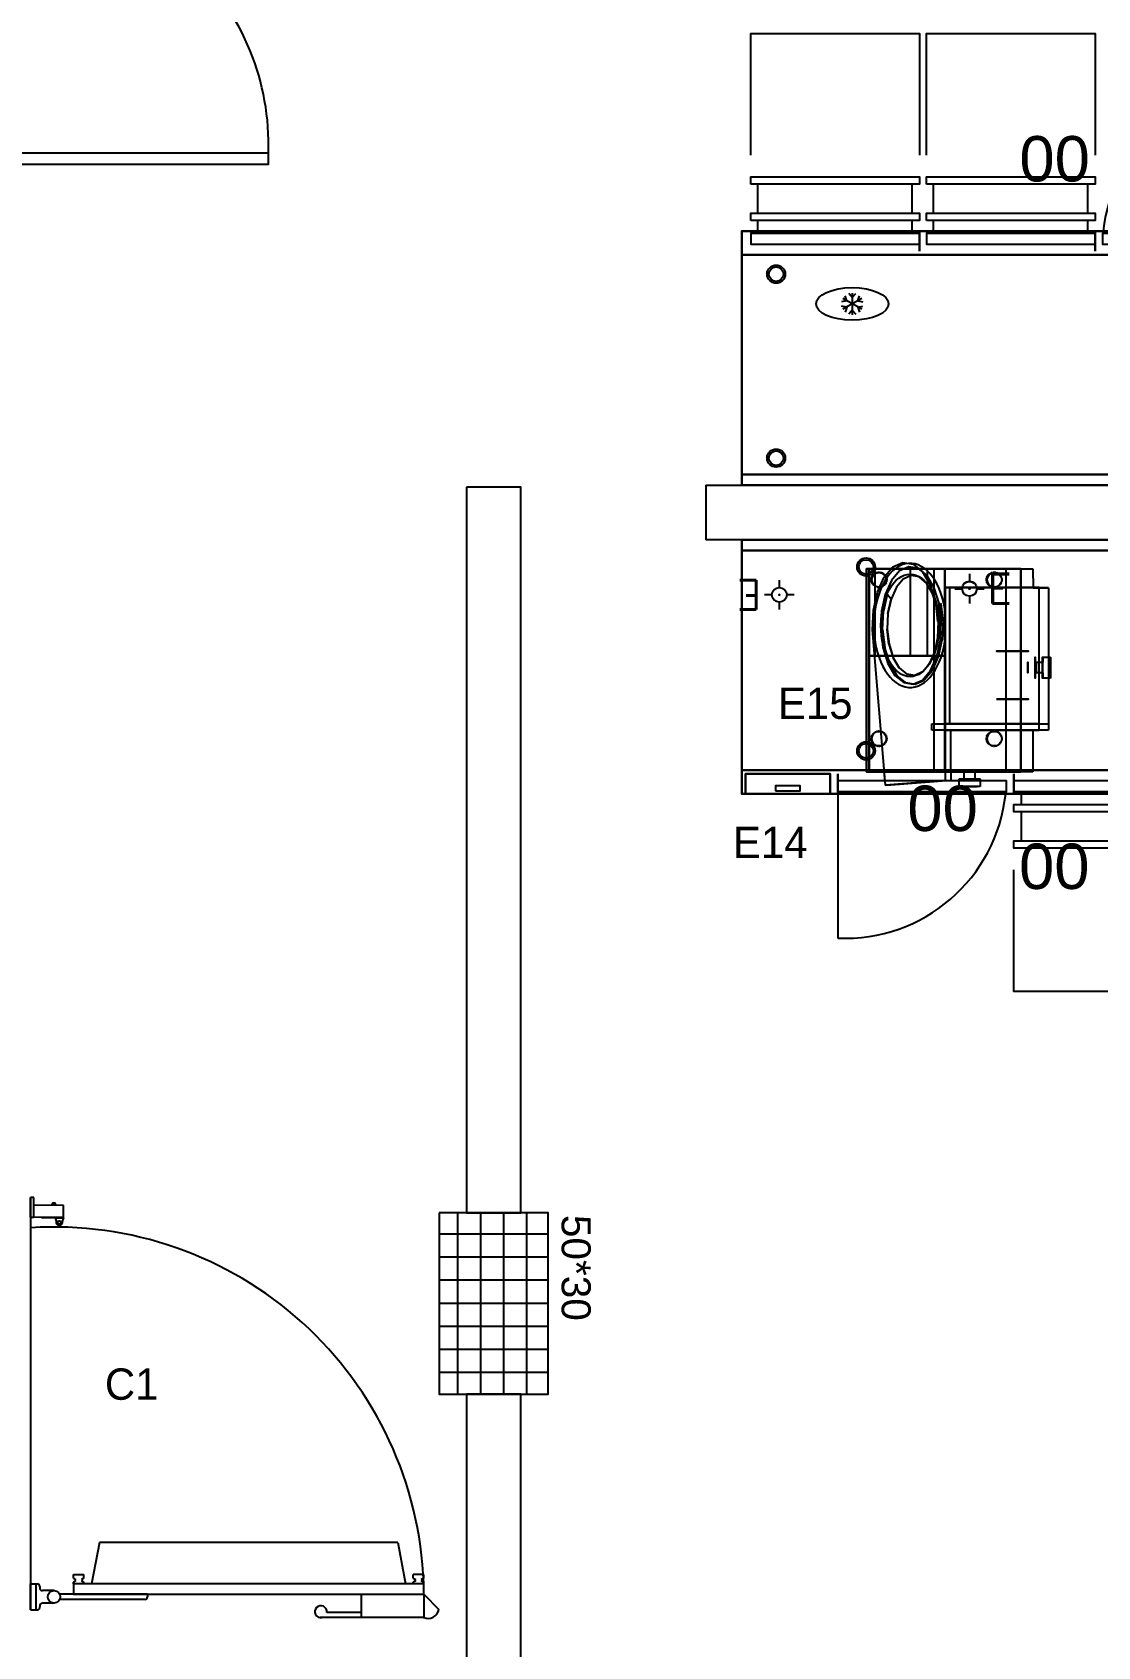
# Model space of a CAD drawing. Header units: millimetres. Extents: x 38967 to 51721, y 49836 to 53207.
# Drawn here: x 48387.8 to 48681.4, y 52012.6 to 52457.6 of the extents above; entities that cross this region are included whole.
import ezdxf
from ezdxf.enums import TextEntityAlignment as Align

# ---------------------------------------------------------------- set-up
doc = ezdxf.new("R2010")
doc.units = ezdxf.units.MM
doc.header["$LTSCALE"] = 5
doc.linetypes.add('NASCOSTA', pattern=[0.375, 0.25, -0.125])
for name, color, linetype in [('200-EquipBlack-3d', 250, 'Continuous'), ('200-EquipBorder-2d', 9, 'Continuous'), ('200-EquipDoors-2d', 252, 'Continuous'), ('200-EquipID-2d', 7, 'Continuous'), ('200-EquipInternal-2d', 252, 'Continuous'), ('200-EquipRemBorder-3d', 7, 'Continuous'), ('200-EquipSteel-3d', 9, 'Continuous'), ('250-ele-2d', 20, 'Continuous'), ('HG-001 Duvar', 6, 'Continuous'), ('HG-003 Kapı', 3, 'Continuous'), ('HG-034 Soğuk Oda', 1, 'Continuous'), ('Yer Izgarası', 40, 'Continuous')]:
    doc.layers.add(name, color=color, linetype=linetype)
doc.layers.add('200-InsPoint-3D', color=3, linetype='Continuous', plot=False)
doc.styles.add('Arial', font='arial.ttf')
doc.styles.add('ROMANS', font='micross.ttf')
doc.styles.add('SIMPLEX', font='simplex')
doc.styles.add('TAKSİM', font='GOTHIC.TTF', dxfattribs={"height": 20})

# ---------------------------------------------------------------- blocks, each defined once
blk = doc.blocks.new('A$C4603313E')
at = {"layer": 'HG-034 Soğuk Oda', "color": 3, "linetype": 'ByBlock'}
for p, q in [((4.2, 109.38), (4.2, 115.81)), ((4.2, 115.81), (21.36, 115.81)), ((21.36, 115.81), (32.8, 115.81)), ((21.36, 115.81), (21.36, 109.38)), ((4.2, 109.38), (0, 113.61)), ((21.36, 114.38), (30.91, 114.38)), ((4.2, 109.38), (4.2, 106.52)), ((100.7, 109.38), (4.2, 109.38)), ((80.33, 109.38), (80.33, 110.09)), ((80.33, 109.38), (104.51, 109.38)), ((81.04, 110.81), (104.51, 110.81)), ((100.7, 106.52), (100.7, 109.38)), ((4.2, 106.52), (4.2, 106.03)), ((4.2, 106.52), (100.7, 106.52)), ((4.88, 105.66), (4.2, 106.03)), ((4.2, 104.95), (4.88, 105.28)), ((4.2, 104.95), (4.2, 103.9)), ((4.2, 103.9), (7.06, 103.9)), ((4.5, 105.47), (4.88, 105.66)), ((4.88, 105.28), (4.5, 105.47)), ((6.38, 105.66), (7.06, 106.03)), ((6.76, 105.47), (6.38, 105.66)), ((6.38, 105.28), (6.76, 105.47)), ((7.06, 104.95), (6.38, 105.28)), ((7.06, 106.52), (7.06, 106.03)), ((7.06, 104.95), (7.06, 103.9)), ((11.35, 95.08), (9.21, 106.52)), ((93.55, 95.08), (95.7, 106.52)), ((97.85, 106.52), (97.85, 106.03)), ((98.52, 105.66), (97.85, 106.03)), ((97.85, 104.95), (98.52, 105.28)), ((97.85, 104.95), (97.85, 103.9)), ((100.7, 103.9), (97.85, 103.9)), ((98.15, 105.47), (98.52, 105.66)), ((98.52, 105.28), (98.15, 105.47)), ((100.02, 105.66), (100.7, 106.03)), ((100.4, 105.47), (100.02, 105.66)), ((100.02, 105.28), (100.4, 105.47)), ((100.7, 104.95), (100.02, 105.28)), ((100.7, 106.52), (100.7, 106.03)), ((100.7, 104.95), (100.7, 103.9)), ((11.35, 95.08), (93.55, 95.08))]:
    blk.add_line(p, q, dxfattribs=at)
at = {"layer": 'HG-034 Soğuk Oda'}
for p, q in [((106.06, 111.8), (109.28, 111.8)), ((112.5, 113.67), (110.64, 113.67)), ((111.07, 106.52), (111.07, 113.67)), ((112.5, 113.67), (112.5, 106.52)), ((112.5, 0), (112.5, 113.67)), ((106.06, 108.38), (109.28, 108.38)), ((109.99, 107.23), (109.99, 107.66)), ((112.5, 106.52), (110.71, 106.52)), ((103.49, 5.66), (103.96, 7.1)), ((105.72, 5.66), (103.49, 5.66)), ((103.49, 5.66), (103.49, 2.14)), ((111.61, 5.43), (103.49, 5.33)), ((105.72, 5.66), (105.25, 7.1)), ((105.72, 5.66), (109.55, 5.66)), ((109.55, 5.66), (109.55, 5.41)), ((112.5, 5.43), (111.61, 5.43)), ((111.61, 5.43), (111.61, 0)), ((112.5, 5.43), (112.5, 0)), ((111.61, 2.03), (103.49, 2.14)), ((105.53, 1.93), (106.71, 1.93)), ((111.61, 0), (112.5, 0))]:
    blk.add_line(p, q, dxfattribs=at)
for centre, radius in [((106.06, 110.09), 1.71), ((104.6, 6.91), 0.457)]:
    blk.add_circle(centre, radius, dxfattribs=at)
at = {"layer": 'HG-034 Soğuk Oda', "color": 3, "linetype": 'ByBlock'}
for centre, radius, start, end in [((3.01, 112.98), 3.07, 67.0978, 168.2756), ((32.54, 114.18), 1.65, 173.1325, 98.8265), ((81.04, 110.09), 0.715, 90, 180), ((106.06, 110.09), 101.93, 182.1133, 273.6189)]:
    blk.add_arc(centre, radius, start, end, dxfattribs=at)
at = {"layer": 'HG-034 Soğuk Oda'}
for centre, radius, start, end in [((109.28, 112.52), 0.715, 270, 17.5687), ((110.64, 112.95), 0.715, 90, 197.5687), ((109.28, 107.66), 0.715, 0, 90), ((110.71, 107.23), 0.715, 180, 270), ((104.6, 6.91), 0.858, 339.5707, 200.4293), ((104.6, 6.91), 0.67, 16.9117, 163.0883), ((106.12, 2.12), 0.615, 197.5973, 342.4027)]:
    blk.add_arc(centre, radius, start, end, dxfattribs=at)
blk = doc.blocks.new('A$C567460A4')
at = {"layer": 'HG-003 Kapı'}
blk.add_line((3, 15), (117, 15), dxfattribs=at)
for points in [[(114, 89), (114, 15), (117, 15), (117, 89)], [(3, 55), (3, 15), (6, 15), (6, 55)], [(3, 0), (3, 15), (0, 15), (0, 0)], [(120, 0), (120, 15), (117, 15), (117, 0)]]:
    blk.add_lwpolyline(points, close=True, dxfattribs=at)
for centre, radius, start, end in [((111.66, 20.19), 68.85, 88.0499, 184.3206), ((3.24, 15.33), 39.77, 359.5239, 86.0138)]:
    blk.add_arc(centre, radius, start, end, dxfattribs=at)
blk = doc.blocks.new('ICE')
at = {"layer": '200-EquipInternal-2d'}
for p, q in [((-15.2, 8.8), (-29.4, 5.9)), ((-26, -15), (26, 15)), ((-26, 15), (26, -15)), ((-15.2, 8.8), (-19.8, 22.5)), ((0, 17.5), (-9.6, 28.4)), ((0, -30), (0, 30)), ((0, 17.5), (9.6, 28.4)), ((15.2, 8.8), (19.8, 22.5)), ((15.2, 8.8), (29.4, 5.9)), ((-15.2, -8.8), (-29.4, -5.9)), ((-15.2, -8.8), (-19.8, -22.5)), ((0, -17.5), (-9.6, -28.4)), ((0, -17.5), (9.6, -28.4)), ((15.2, -8.8), (29.4, -5.9)), ((15.2, -8.8), (19.8, -22.5))]:
    blk.add_line(p, q, dxfattribs=at)
blk.add_ellipse((0, 0), major_axis=(-100, 0), ratio=0.45, dxfattribs=at)
blk = doc.blocks.new('HB1P4CU')
at = {"layer": '200-EquipBlack-3d'}
blk.add_3dface([(92.6, -692.1, 789.3), (160.1, -692.1, 789.3), (160.1, -678, 803.4), (92.6, -678, 803.4)], dxfattribs=at)
at = {"layer": '200-EquipBorder-2d'}
blk.add_lwpolyline([(0, -700), (1722, -700), (1722, 0), (0, 0)], close=True, dxfattribs=at)
at = {"layer": '200-EquipDoors-2d'}
for p, q in [((264, -700), (264, -1098)), ((769, -700), (769, -730)), ((1194, -700), (1194, -730)), ((1253, -700), (1253, -730)), ((1678, -700), (1678, -730)), ((769, -750), (769, -830)), ((1194, -750), (1194, -830)), ((1253, -750), (1253, -830)), ((1678, -750), (1678, -830))]:
    blk.add_line(p, q, dxfattribs=at)
for points in [[(1214, -730), (1214, -750), (749, -750), (749, -730)], [(1698, -730), (1698, -750), (1233, -750), (1233, -730)], [(1214, -830), (1214, -850), (749, -850), (749, -830)], [(1698, -830), (1698, -850), (1233, -850), (1233, -830)]]:
    blk.add_lwpolyline(points, close=True, dxfattribs=at)
for points in [[(1214, -910), (1214, -1245), (749, -1245), (749, -910)], [(1698, -910), (1698, -1245), (1233, -1245), (1233, -910)]]:
    blk.add_lwpolyline(points, dxfattribs=at)
blk.add_arc((283.9, -653.2), 445.2, 267.4435, 353.9694, dxfattribs=at)
at = {"layer": '200-EquipSteel-3d', "extrusion": (1, 0, 0)}
for p, q in [((264, -700, 230), (264, -645, 230)), ((264, -645, 230), (264, -645, 835)), ((264, -645, 835), (264, -665, 835)), ((264, -665, 835), (264, -665, 780)), ((264, -665, 780), (264, -700, 780)), ((749, -700, 540), (749, -645, 540)), ((749, -645, 540), (749, -645, 835)), ((749, -645, 835), (749, -665, 835)), ((749, -700, 230), (749, -645, 230)), ((749, -645, 230), (749, -645, 525)), ((749, -645, 525), (749, -665, 525)), ((749, -665, 835), (749, -665, 780)), ((749, -665, 780), (749, -700, 780)), ((749, -665, 525), (749, -665, 470)), ((749, -665, 470), (749, -700, 470)), ((1233, -700, 230), (1233, -645, 230)), ((1233, -645, 230), (1233, -645, 525)), ((1233, -645, 525), (1233, -665, 525)), ((1233, -700, 540), (1233, -645, 540)), ((1233, -645, 540), (1233, -645, 835)), ((1233, -645, 835), (1233, -665, 835)), ((1233, -665, 525), (1233, -665, 470)), ((1233, -665, 470), (1233, -700, 470)), ((1233, -665, 835), (1233, -665, 780)), ((1233, -665, 780), (1233, -700, 780)), ((264, -700, 780), (264, -700, 230)), ((749, -700, 780), (749, -700, 540)), ((749, -700, 470), (749, -700, 230)), ((1233, -700, 470), (1233, -700, 230)), ((1233, -700, 780), (1233, -700, 540))]:
    blk.add_line(p, q, dxfattribs=at)
at = {"layer": '200-EquipSteel-3d', "extrusion": (0, -1, 0), "elevation": 700.5}
for points in [[(30.9, 547.8), (70.9, 547.8), (70.9, 557.8), (30.9, 557.8)], [(30.9, 572.8), (70.9, 572.8), (70.9, 582.8), (30.9, 582.8)], [(30.9, 597.8), (70.9, 597.8), (70.9, 607.8), (30.9, 607.8)], [(30.9, 622.8), (70.9, 622.8), (70.9, 632.8), (30.9, 632.8)], [(30.9, 647.8), (70.9, 647.8), (70.9, 657.8), (30.9, 657.8)], [(30.9, 672.8), (70.9, 672.8), (70.9, 682.8), (30.9, 682.8)], [(30.9, 697.8), (70.9, 697.8), (70.9, 707.8), (30.9, 707.8)], [(30.9, 722.8), (70.9, 722.8), (70.9, 732.8), (30.9, 732.8)], [(30.9, 747.8), (70.9, 747.8), (70.9, 757.8), (30.9, 757.8)], [(30.9, 247.7), (70.9, 247.7), (70.9, 257.7), (30.9, 257.7)], [(30.9, 322.7), (70.9, 322.7), (70.9, 332.7), (30.9, 332.7)], [(30.9, 272.7), (70.9, 272.7), (70.9, 282.7), (30.9, 282.7)], [(30.9, 297.7), (70.9, 297.7), (70.9, 307.7), (30.9, 307.7)], [(30.9, 347.7), (70.9, 347.7), (70.9, 357.7), (30.9, 357.7)], [(30.9, 372.7), (70.9, 372.7), (70.9, 382.7), (30.9, 382.7)], [(30.9, 447.7), (70.9, 447.7), (70.9, 457.7), (30.9, 457.7)], [(30.9, 422.7), (70.9, 422.7), (70.9, 432.7), (30.9, 432.7)], [(30.9, 397.7), (70.9, 397.7), (70.9, 407.7), (30.9, 407.7)], [(80.9, 547.8), (120.9, 547.8), (120.9, 557.8), (80.9, 557.8)], [(80.9, 572.8), (120.9, 572.8), (120.9, 582.8), (80.9, 582.8)], [(80.9, 597.8), (120.9, 597.8), (120.9, 607.8), (80.9, 607.8)], [(80.9, 622.8), (120.9, 622.8), (120.9, 632.8), (80.9, 632.8)], [(80.9, 647.8), (120.9, 647.8), (120.9, 657.8), (80.9, 657.8)], [(80.9, 672.8), (120.9, 672.8), (120.9, 682.8), (80.9, 682.8)], [(80.9, 697.8), (120.9, 697.8), (120.9, 707.8), (80.9, 707.8)], [(80.9, 722.8), (120.9, 722.8), (120.9, 732.8), (80.9, 732.8)], [(80.9, 747.8), (120.9, 747.8), (120.9, 757.8), (80.9, 757.8)], [(80.9, 247.7), (120.9, 247.7), (120.9, 257.7), (80.9, 257.7)], [(80.9, 322.7), (120.9, 322.7), (120.9, 332.7), (80.9, 332.7)], [(80.9, 272.7), (120.9, 272.7), (120.9, 282.7), (80.9, 282.7)], [(80.9, 297.7), (120.9, 297.7), (120.9, 307.7), (80.9, 307.7)], [(80.9, 347.7), (120.9, 347.7), (120.9, 357.7), (80.9, 357.7)], [(80.9, 372.7), (120.9, 372.7), (120.9, 382.7), (80.9, 382.7)], [(80.9, 447.7), (120.9, 447.7), (120.9, 457.7), (80.9, 457.7)], [(80.9, 422.7), (120.9, 422.7), (120.9, 432.7), (80.9, 432.7)], [(80.9, 397.7), (120.9, 397.7), (120.9, 407.7), (80.9, 407.7)], [(130.9, 547.8), (170.9, 547.8), (170.9, 557.8), (130.9, 557.8)], [(130.9, 572.8), (170.9, 572.8), (170.9, 582.8), (130.9, 582.8)], [(130.9, 597.8), (170.9, 597.8), (170.9, 607.8), (130.9, 607.8)], [(130.9, 622.8), (170.9, 622.8), (170.9, 632.8), (130.9, 632.8)], [(130.9, 647.8), (170.9, 647.8), (170.9, 657.8), (130.9, 657.8)], [(130.9, 672.8), (170.9, 672.8), (170.9, 682.8), (130.9, 682.8)], [(130.9, 697.8), (170.9, 697.8), (170.9, 707.8), (130.9, 707.8)], [(130.9, 722.8), (170.9, 722.8), (170.9, 732.8), (130.9, 732.8)], [(130.9, 747.8), (170.9, 747.8), (170.9, 757.8), (130.9, 757.8)], [(130.9, 247.7), (170.9, 247.7), (170.9, 257.7), (130.9, 257.7)], [(130.9, 272.7), (170.9, 272.7), (170.9, 282.7), (130.9, 282.7)], [(130.9, 297.7), (170.9, 297.7), (170.9, 307.7), (130.9, 307.7)], [(130.9, 322.7), (170.9, 322.7), (170.9, 332.7), (130.9, 332.7)], [(130.9, 347.7), (170.9, 347.7), (170.9, 357.7), (130.9, 357.7)], [(130.9, 372.7), (170.9, 372.7), (170.9, 382.7), (130.9, 382.7)], [(130.9, 447.7), (170.9, 447.7), (170.9, 457.7), (130.9, 457.7)], [(130.9, 397.7), (170.9, 397.7), (170.9, 407.7), (130.9, 407.7)], [(130.9, 422.7), (170.9, 422.7), (170.9, 432.7), (130.9, 432.7)], [(180.9, 547.8), (220.9, 547.8), (220.9, 557.8), (180.9, 557.8)], [(180.9, 572.8), (220.9, 572.8), (220.9, 582.8), (180.9, 582.8)], [(180.9, 597.8), (220.9, 597.8), (220.9, 607.8), (180.9, 607.8)], [(180.9, 622.8), (220.9, 622.8), (220.9, 632.8), (180.9, 632.8)], [(180.9, 647.8), (220.9, 647.8), (220.9, 657.8), (180.9, 657.8)], [(180.9, 672.8), (220.9, 672.8), (220.9, 682.8), (180.9, 682.8)], [(180.9, 697.8), (220.9, 697.8), (220.9, 707.8), (180.9, 707.8)], [(180.9, 722.8), (220.9, 722.8), (220.9, 732.8), (180.9, 732.8)], [(180.9, 747.8), (220.9, 747.8), (220.9, 757.8), (180.9, 757.8)], [(180.9, 247.7), (220.9, 247.7), (220.9, 257.7), (180.9, 257.7)], [(180.9, 322.7), (220.9, 322.7), (220.9, 332.7), (180.9, 332.7)], [(180.9, 272.7), (220.9, 272.7), (220.9, 282.7), (180.9, 282.7)], [(180.9, 297.7), (220.9, 297.7), (220.9, 307.7), (180.9, 307.7)], [(180.9, 347.7), (220.9, 347.7), (220.9, 357.7), (180.9, 357.7)], [(180.9, 372.7), (220.9, 372.7), (220.9, 382.7), (180.9, 382.7)], [(180.9, 447.7), (220.9, 447.7), (220.9, 457.7), (180.9, 457.7)], [(180.9, 422.7), (220.9, 422.7), (220.9, 432.7), (180.9, 432.7)], [(180.9, 397.7), (220.9, 397.7), (220.9, 407.7), (180.9, 407.7)]]:
    blk.add_lwpolyline(points, close=True, dxfattribs=at)
at = {"layer": '200-EquipSteel-3d'}
for centre, radius in [((342, -75, 100), 25), ((342, -75), 20), ((1627.8, -75, 100), 25), ((1627.8, -75), 20), ((342, -582, 100), 25), ((342, -582), 20), ((1627.8, -582, 100), 25), ((1627.8, -582), 20)]:
    blk.add_circle(centre, radius, dxfattribs=at)
for points in [[(0, 0, 1000), (0, 0, 850), (1722, 0, 850), (1722, 0, 1000)], [(0, 0, 1000), (1722, 0, 1000), (1722, -30, 1000), (0, -30, 1000)], [(0, -700, 900), (0, -700, 850), (0, 0, 850), (0, 0, 900)], [(0, -700, 850), (0, -700, 850), (0, -700, 850), (0, 0, 850)], [(0, 0, 900), (0, 0, 850), (1722, 0, 850), (1722, 0, 900)], [(0, 0, 850), (0, -700, 850), (1722, -700, 850), (1722, 0, 850)], [(1722, 0, 900), (1722, 0, 900), (0, 0, 900)], [(1722, 0, 900), (1722, -700, 900), (0, -700, 900), (0, 0, 900)], [(1722, 0, 900), (1722, 0, 850), (1722, 0, 900)], [(1722, 0, 850), (1722, -700, 850), (1722, -700, 900), (1722, 0, 900)], [(0, -30, 1000), (1722, -30, 1000), (1722, -30, 915), (0, -30, 915)], [(264, -695, 835), (729, -695, 835), (729, -665, 835), (264, -665, 835)], [(749, -695, 525), (1214, -695, 525), (1214, -665, 525), (749, -665, 525)], [(749, -695, 835), (1214, -695, 835), (1214, -665, 835), (749, -665, 835)], [(1233, -695, 835), (1698, -695, 835), (1698, -665, 835), (1233, -665, 835)], [(1233, -695, 525), (1698, -695, 525), (1698, -665, 525), (1233, -665, 525)], [(1722, -700, 900), (1722, -700, 850), (0, -700, 850), (0, -700, 900)], [(1722, -700, 850), (1722, -700, 850), (0, -700, 850)], [(264, -695, 805), (729, -695, 805), (729, -695, 835), (264, -695, 835)], [(749, -695, 495), (1214, -695, 495), (1214, -695, 525), (749, -695, 525)], [(749, -695, 805), (1214, -695, 805), (1214, -695, 835), (749, -695, 835)], [(1233, -695, 805), (1698, -695, 805), (1698, -695, 835), (1233, -695, 835)], [(1233, -695, 495), (1698, -695, 495), (1698, -695, 525), (1233, -695, 525)]]:
    blk.add_3dface(points, dxfattribs=at)
at = {"layer": '200-EquipSteel-3d', "invisible_edges": 15}
for points in [[(0, 0, 900), (0, 0, 1000), (0, -30, 1000), (0, -30, 900)], [(1722, 0, 900), (1722, 0, 1000), (1722, -30, 1000), (1722, -30, 900)], [(264, -645, 835), (264, -665, 835), (264, -665, 780), (264, -645, 780)], [(264, -700, 780), (264, -700, 230), (264, -645, 230), (264, -645, 780)], [(729, -645, 835), (729, -665, 835), (729, -665, 780), (729, -645, 780)], [(729, -700, 780), (729, -700, 230), (729, -645, 230), (729, -645, 780)], [(749, -700, 470), (749, -700, 230), (749, -645, 230), (749, -645, 470)], [(749, -645, 525), (749, -665, 525), (749, -665, 470), (749, -645, 470)], [(749, -645, 835), (749, -665, 835), (749, -665, 780), (749, -645, 780)], [(749, -700, 780), (749, -700, 540), (749, -645, 540), (749, -645, 780)], [(1214, -700, 470), (1214, -700, 230), (1214, -645, 230), (1214, -645, 470)], [(1214, -645, 525), (1214, -665, 525), (1214, -665, 470), (1214, -645, 470)], [(1214, -700, 780), (1214, -700, 540), (1214, -645, 540), (1214, -645, 780)], [(1214, -645, 835), (1214, -665, 835), (1214, -665, 780), (1214, -645, 780)], [(1233, -700, 780), (1233, -700, 540), (1233, -645, 540), (1233, -645, 780)], [(1233, -645, 835), (1233, -665, 835), (1233, -665, 780), (1233, -645, 780)], [(1233, -645, 525), (1233, -665, 525), (1233, -665, 470), (1233, -645, 470)], [(1233, -700, 470), (1233, -700, 230), (1233, -645, 230), (1233, -645, 470)], [(1698, -645, 835), (1698, -665, 835), (1698, -665, 780), (1698, -645, 780)], [(1698, -700, 780), (1698, -700, 540), (1698, -645, 540), (1698, -645, 780)], [(1698, -645, 525), (1698, -665, 525), (1698, -665, 470), (1698, -645, 470)], [(1698, -700, 470), (1698, -700, 230), (1698, -645, 230), (1698, -645, 470)]]:
    blk.add_3dface(points, dxfattribs=at)
at = {"layer": '200-InsPoint-3D'}
for p in [(0, 0), (1722, 0), (0, -700), (1722, -700)]:
    blk.add_point(p, dxfattribs=at)
blk.add_blockref('ICE', (1418, -500))
blk.add_attdef('DISTANG', (0, 0), '', height=1, dxfattribs=at)
at = {"layer": '200-EquipSteel-3d'}
mesh = blk.add_polymesh((6, 3), dxfattribs=at)
for k, corner in enumerate([(1722, -635, 850), (1722, -635, 200), (1722, -635, 200), (0, -635, 850), (0, -635, 200), (0, -635, 200), (0, 0, 850), (0, 0, 200), (0, -635, 200), (1722, 0, 850), (1722, 0, 200), (1722, -635, 200), (1722, 0, 850), (1722, 0, 850), (1722, -635, 850), (0, 0, 850), (0, 0, 850), (0, -635, 850)]):
    mesh.set_mesh_vertex(divmod(k, 3), corner)
mesh = blk.add_polymesh((6, 3), dxfattribs=at)
for k, corner in enumerate([(243, -700, 780), (243, -700, 230), (243, -700, 230), (10, -700, 780), (10, -700, 230), (10, -700, 230), (10, -645, 835), (10, -645, 230), (10, -700, 230), (243, -645, 835), (243, -645, 230), (243, -700, 230), (243, -645, 835), (243, -645, 835), (243, -700, 780), (10, -645, 835), (10, -645, 835), (10, -700, 780)]):
    mesh.set_mesh_vertex(divmod(k, 3), corner)
blk = doc.blocks.new('attrib')
at = {"layer": '200-EquipID-2d', "style": 'Arial'}
blk.add_attdef('POS', text='', height=2.5, dxfattribs=at).set_placement((0, 0, -1), align=Align.MIDDLE)
at = {"layer": '200-EquipID-2d', "style": 'ROMANS', "flags": 1}
for tag, p in [('ZONA', (0, -4.905, -2)), ('EQUIPMENTDATA', (0, -7.89, -2)), ('LONGDESCR', (0, -11.302, -2)), ('EQUIPMENTCONN', (0, -14.714, -2)), ('ACCESSORYDATA', (0, -18.552, -2)), ('ACCESSORYCONN', (0, -21.857, -2))]:
    blk.add_attdef(tag, text='', height=2.5, dxfattribs=at).set_placement(p, align=Align.CENTER)
blk = doc.blocks.new('ECON')
at = {"layer": '250-ele-2d'}
for p, q in [((-40.6, 0), (-20.3, 0)), ((0, 40.6), (0, 20.3)), ((20.3, 0), (40.6, 0)), ((0, -20.3), (0, -40.6))]:
    blk.add_line(p, q, dxfattribs=at)
for radius in [20.3, 1]:
    blk.add_circle((0, 0), radius, dxfattribs=at)
blk.add_point((0, 0), dxfattribs=at)
at = {"layer": '250-ele-2d', "style": 'SIMPLEX', "flags": 8}
blk.add_attdef('E', (50, -40.6), '', height=81, dxfattribs=at)
blk = doc.blocks.new('MSG30B')
at = {"layer": '200-EquipBorder-2d'}
for p, q in [((100.3, -609.5), (100, -50)), ((100, -50), (176.3, -50)), ((179.1, -50), (559, -50)), ((559, -50), (559.1, -102.3)), ((559.1, -102.3), (602, -102.3)), ((602, -102.3), (602, -494.2)), ((602, -494.2), (558.3, -494.2)), ((558.3, -494.2), (558.3, -609.5)), ((149, -609.5), (100.3, -609.5)), ((152.3, -646.3), (149, -609.5)), ((458.4, -609.5), (332.5, -609.5)), ((332.5, -609.5), (332.5, -633.1)), ((558.3, -609.5), (458.4, -609.5)), ((167.7, -646.3), (152.3, -646.3)), ((332.5, -633.1), (167.7, -646.3))]:
    blk.add_line(p, q, dxfattribs=at)
at = {"layer": '200-EquipInternal-2d'}
for p, q in [((316.3, -102.3), (316.3, -477.4)), ((602, -102.3), (316.3, -102.3)), ((330.1, -477.4), (330.1, -102.7)), ((602, -102.3), (602, -494.2)), ((568.6, -307.6), (587.5, -307.6)), ((568.6, -336.6), (568.6, -307.6)), ((587.5, -307.6), (587.5, -293.1)), ((587.5, -293.1), (607.5, -293.1)), ((607.5, -293.1), (607.5, -351.1)), ((587.5, -336.6), (568.6, -336.6)), ((587.5, -351.1), (587.5, -336.6)), ((607.5, -351.1), (587.5, -351.1)), ((280.7, -477.4), (602, -477.4)), ((280.7, -494.2), (280.7, -477.4)), ((602, -494.2), (280.7, -494.2)), ((332.5, -609.5), (332.5, -493.8)), ((369.7, -629.6), (369.7, -610.6)), ((398.7, -610.6), (398.7, -629.6)), ((355.2, -629.6), (369.7, -629.6)), ((355.2, -649.6), (355.2, -629.6)), ((413.1, -649.6), (355.2, -649.6)), ((398.7, -629.6), (413.1, -629.6)), ((413.1, -629.6), (413.1, -649.6))]:
    blk.add_line(p, q, dxfattribs=at)
at = {"layer": '200-EquipInternal-2d', "linetype": 'NASCOSTA'}
for centre in [(134.8, -80.1), (451.9, -80.1), (134.8, -518.1), (451.9, -518.1)]:
    blk.add_circle(centre, 21.3, dxfattribs=at)
at = {"layer": '200-EquipInternal-2d'}
blk.add_ellipse((220.3, -205.9), major_axis=(0, -171.2), ratio=0.58205, start_param=1.842112, end_param=7.588457, dxfattribs=at)
blk.add_ellipse((220.3, -205.9), major_axis=(0, -141.3), ratio=0.567117, dxfattribs=at)
at = {"layer": '200-EquipRemBorder-3d', "extrusion": (0.857167, -8.18789e-16, 0.515038)}
for points, elevation in [([(-206.2, 698.2), (-633, 696.1), (-646.2, 1016.1), (-218.4, 1083.9), (-164.1, 1079.2), (-113.9, 1057.9), (-72.7, 1022.1), (-44.6, 975.4), (-32.3, 922.3), (-37, 868), (-58.3, 817.7), (-94.1, 776.6), (-140.8, 748.5), (-193.9, 736.2), (-206.2, 698.2)], 788.1), ([(-217.6, 1071.8), (-267, 1060.3), (-310.5, 1034.2), (-343.7, 995.9), (-363.5, 949.2), (-367.9, 898.6), (-356.5, 849.2), (-330.3, 805.7), (-292, 772.5), (-245.3, 752.7), (-194.8, 748.3), (-145.4, 759.7), (-101.9, 785.9), (-68.6, 824.2), (-48.8, 870.9), (-44.4, 921.4), (-55.9, 970.9), (-82, 1014.3), (-120.3, 1047.6), (-167, 1067.4)], 807)]:
    blk.add_lwpolyline(points, close=True, dxfattribs=dict(at, elevation=elevation))
at = {"layer": '200-EquipRemBorder-3d', "extrusion": (0.515038, 2.27403e-18, -0.857167), "elevation": -729.7}
for points in [[(-494.2, 808.8), (-494.2, 1110.5), (-101.8, 1110.5), (-101.8, 808.8), (-494.2, 808.8)], [(-494.2, 808.8), (-494.2, 1110.5), (-477.4, 1110.5), (-477.4, 808.8), (-494.2, 808.8)]]:
    blk.add_lwpolyline(points, dxfattribs=at)
at = {"layer": '200-EquipRemBorder-3d', "extrusion": (0, -1, 0), "elevation": 277.3}
blk.add_lwpolyline([(531.4, 906.8), (546.3, 906.8), (538.7, 1170.1), (458.7, 1119.8), (480.5, 1038.8), (531.4, 906.8)], dxfattribs=at)
at = {"layer": '200-EquipRemBorder-3d', "extrusion": (-1, -2.84217e-16, -2.99363e-16)}
for points, elevation in [([(318.1, 968.2), (311.4, 964.3), (307.5, 957.6), (307.5, 949.9), (311.4, 943.1), (318.1, 939.2), (325.9, 939.2), (332.6, 943.1), (336.5, 949.9), (336.5, 957.6), (332.6, 964.3), (325.9, 968.2)], -545), ([(318.1, 968.2), (311.4, 964.3), (307.5, 957.6), (307.5, 949.9), (311.4, 943.1), (318.1, 939.2), (325.9, 939.2), (332.6, 943.1), (336.5, 949.9), (336.5, 957.6), (332.6, 964.3), (325.9, 968.2)], -545), ([(314.2, 982.7), (300.8, 974.9), (293, 961.5), (293, 946), (300.8, 932.5), (314.2, 924.8), (329.8, 924.8), (343.2, 932.5), (351, 946), (351, 961.5), (343.2, 974.9), (329.8, 982.7)], -565), ([(314.2, 982.7), (300.8, 974.9), (293, 961.5), (293, 946), (300.8, 932.5), (314.2, 924.8), (329.8, 924.8), (343.2, 932.5), (351, 946), (351, 961.5), (343.2, 974.9), (329.8, 982.7)], -565)]:
    blk.add_lwpolyline(points, close=True, dxfattribs=dict(at, elevation=elevation))
at = {"layer": '200-EquipRemBorder-3d', "extrusion": (-1.00526e-16, 1, -2.99363e-16)}
for points, elevation in [([(-388, 974.3), (-394.8, 970.4), (-398.7, 963.7), (-398.7, 955.9), (-394.8, 949.2), (-388, 945.3), (-380.3, 945.3), (-373.6, 949.2), (-369.7, 955.9), (-369.7, 963.7), (-373.6, 970.4), (-380.3, 974.3)], -609.3), ([(-388, 974.3), (-394.8, 970.4), (-398.7, 963.7), (-398.7, 955.9), (-394.8, 949.2), (-388, 945.3), (-380.3, 945.3), (-373.6, 949.2), (-369.7, 955.9), (-369.7, 963.7), (-373.6, 970.4), (-380.3, 974.3)], -609.6), ([(-391.9, 988.8), (-405.4, 981), (-413.1, 967.6), (-413.1, 952), (-405.4, 938.6), (-391.9, 930.8), (-376.4, 930.8), (-362.9, 938.6), (-355.2, 952), (-355.2, 967.6), (-362.9, 981), (-376.4, 988.8)], -629.3), ([(-391.9, 988.8), (-405.4, 981), (-413.1, 967.6), (-413.1, 952), (-405.4, 938.6), (-391.9, 930.8), (-376.4, 930.8), (-362.9, 938.6), (-355.2, 952), (-355.2, 967.6), (-362.9, 981), (-376.4, 988.8)], -629.6)]:
    blk.add_lwpolyline(points, close=True, dxfattribs=dict(at, elevation=elevation))
at = {"layer": '200-EquipRemBorder-3d'}
for points in [[(585, -314.2, 982.7), (585, -293, 946), (585, -293, 961.5), (585, -300.8, 974.9)], [(585, -300.8, 932.5), (585, -329.8, 982.7), (585, -314.2, 982.7), (585, -293, 946)], [(585, -343.2, 974.9), (585, -314.2, 924.8), (585, -300.8, 932.5), (585, -329.8, 982.7)], [(585, -329.8, 924.8), (585, -351, 961.5), (585, -343.2, 974.9), (585, -314.2, 924.8)], [(585, -351, 946), (585, -343.2, 932.5), (585, -329.8, 924.8), (585, -351, 961.5)]]:
    blk.add_3dface(points, dxfattribs=at)
for points, invisible_edges in [([(376.4, -649.6, 930.8), (355.2, -649.6, 967.6), (362.9, -649.6, 981), (391.9, -649.6, 930.8)], 5), ([(355.2, -649.6, 952), (362.9, -649.6, 938.6), (376.4, -649.6, 930.8), (355.2, -649.6, 967.6)], 4), ([(362.9, -649.6, 981), (391.9, -649.6, 930.8), (405.4, -649.6, 938.6), (376.4, -649.6, 988.8)], 5), ([(405.4, -649.6, 938.6), (376.4, -649.6, 988.8), (391.9, -649.6, 988.8), (413.1, -649.6, 952)], 5), ([(391.9, -649.6, 988.8), (413.1, -649.6, 952), (413.1, -649.6, 967.6), (405.4, -649.6, 981)], 1)]:
    blk.add_3dface(points, dxfattribs=dict(at, invisible_edges=invisible_edges))
at = {"layer": '200-EquipSteel-3d', "extrusion": (0.857167, -8.18789e-16, 0.515038), "elevation": 813}
blk.add_lwpolyline([(-215.9, 1047.5), (-257.9, 1037.8), (-294.9, 1015.6), (-323.1, 983), (-340, 943.3), (-343.7, 900.3), (-334, 858.3), (-311.7, 821.4), (-279.2, 793.1), (-239.5, 776.3), (-196.5, 772.5), (-154.5, 782.2), (-117.5, 804.5), (-89.2, 837), (-72.4, 876.8), (-68.7, 919.7), (-78.4, 961.7), (-100.6, 998.7), (-133.2, 1027), (-172.9, 1043.8)], close=True, dxfattribs=at)
at = {"layer": '200-EquipSteel-3d'}
blk.add_polyline3d([(107.5, -290.2, 968), (107.5, -609.4, 968)], dxfattribs=at)
for centre in [(134.9, -80.2, 900), (452.9, -80.2, 900), (134.9, -518.1, 900), (452.9, -518.1, 900)]:
    blk.add_circle(centre, 20, dxfattribs=at)
for points, invisible_edges in [([(254.4, -58.3, 1106.9), (228.5, -37, 1149.9), (149.1, -72.7, 1282.1), (130.7, -113.9, 1312.7)], 15), ([(228.5, -37, 1149.9), (200.6, -32.3, 1196.5), (173.2, -44.6, 1242), (149.1, -72.7, 1282.1)], 15), ([(188.6, -44.6, 1251.3), (269.8, -58.3, 1116.1), (244, -37, 1159.2), (216, -32.3, 1205.7)], 15), ([(223.2, -68.7, 1207.1), (222.3, -44.4, 1208.5), (196.8, -55.9, 1250.9), (201.5, -78.4, 1243.1)], 15), ([(248.3, -48.8, 1165.2), (245.3, -72.4, 1170.2), (223.2, -68.7, 1207.1), (222.3, -44.4, 1208.5)], 15), ([(107.5, -50.2, 968), (107.5, -290.2, 968), (124.2, -290.2, 1100), (124.2, -50.2, 1100)], 15), ([(275.6, -94.1, 1071.6), (254.4, -58.3, 1106.9), (130.7, -113.9, 1312.7), (119.8, -164.1, 1331)], 15), ([(146.1, -113.9, 1322), (305.5, -140.8, 1056.8), (291, -94.1, 1080.9), (164.6, -72.7, 1291.3)], 15), ([(182.5, -100.6, 1274.8), (174.4, -82, 1288.2), (157.3, -120.3, 1316.7), (167.9, -133.2, 1299)], 15), ([(291, -94.1, 1080.9), (164.6, -72.7, 1291.3), (188.6, -44.6, 1251.3), (269.8, -58.3, 1116.1)], 15), ([(196.8, -55.9, 1250.9), (201.5, -78.4, 1243.1), (182.5, -100.6, 1274.8), (174.4, -82, 1288.2)], 15), ([(265.7, -89.2, 1136.2), (272.4, -68.6, 1125.2), (248.3, -48.8, 1165.2), (245.3, -72.4, 1170.2)], 15), ([(292.1, -101.9, 1092.3), (282.5, -117.5, 1108.3), (265.7, -89.2, 1136.2), (272.4, -68.6, 1125.2)], 15), ([(290.1, -140.8, 1047.5), (275.6, -94.1, 1071.6), (119.8, -164.1, 1331), (117.3, -218.4, 1335)], 15), ([(311.9, -193.9, 1046.2), (305.5, -140.8, 1056.8), (146.1, -113.9, 1322), (135.2, -164.1, 1340.2)], 15), ([(147.1, -167, 1333.6), (159.3, -172.9, 1313.4), (167.9, -133.2, 1299), (157.3, -120.3, 1316.7)], 1), ([(294, -154.5, 1089.2), (305.6, -145.4, 1069.9), (292.1, -101.9, 1092.3), (282.5, -117.5, 1108.3)], 15), ([(317.4, -494.2, 1042), (317.4, -101.8, 1042), (576, -101.8, 1197.4), (576, -494.2, 1197.4)], 15), ([(323.6, -494.2, 1031.8), (323.6, -101.8, 1031.8), (582.2, -101.8, 1187.1), (582.2, -494.2, 1187.1)], 15), ([(296.4, -193.9, 1036.9), (290.1, -140.8, 1047.5), (117.3, -218.4, 1335), (152.2, -646.2, 1276.9)], 15), ([(331.4, -206.2, 1013.7), (311.9, -193.9, 1046.2), (135.2, -164.1, 1340.2), (132.8, -218.4, 1344.3)], 15), ([(147.1, -167, 1333.6), (159.3, -172.9, 1313.4), (157.3, -215.9, 1316.6), (144.8, -217.6, 1337.4)], 5), ([(299, -196.5, 1080.9), (311.5, -194.8, 1060.1), (305.6, -145.4, 1069.9), (294, -154.5, 1089.2)], 1), ([(132.8, -218.4, 1344.3), (331.4, -206.2, 1013.7), (332.5, -633, 1011.8), (167.7, -646.2, 1286.2)], 15), ([(157.3, -215.9, 1316.6), (144.8, -217.6, 1337.4), (150.7, -267, 1327.6), (162.3, -257.9, 1308.3)], 5), ([(317.1, -633, 1002.6), (316, -206.2, 1004.4), (296.4, -193.9, 1036.9), (152.2, -646.2, 1276.9)], 15), ([(309.2, -245.3, 1063.9), (297.1, -239.5, 1084.1), (299, -196.5, 1080.9), (311.5, -194.8, 1060.1)], 5), ([(150.7, -267, 1327.6), (162.3, -257.9, 1308.3), (173.8, -294.9, 1289.2), (164.2, -310.5, 1305.2)], 5), ([(288.4, -279.2, 1098.5), (299, -292, 1080.9), (309.2, -245.3, 1063.9), (297.1, -239.5, 1084.1)], 5), ([(173.8, -294.9, 1289.2), (164.2, -310.5, 1305.2), (183.9, -343.7, 1272.4), (190.6, -323.1, 1261.3)], 5), ([(273.8, -311.7, 1122.8), (281.9, -330.3, 1109.4), (299, -292, 1080.9), (288.4, -279.2, 1098.5)], 5), ([(183.9, -343.7, 1272.4), (190.6, -323.1, 1261.3), (211, -340, 1227.3), (208, -363.5, 1232.3)], 5), ([(211, -340, 1227.3), (208, -363.5, 1232.3), (234, -367.9, 1189), (233.1, -343.7, 1190.5)], 5), ([(233.1, -343.7, 1190.5), (234, -367.9, 1189), (259.5, -356.5, 1146.6), (254.8, -334, 1154.4)], 5), ([(259.5, -356.5, 1146.6), (254.8, -334, 1154.4), (273.8, -311.7, 1122.8), (281.9, -330.3, 1109.4)], 5), ([(268, -494.2, 1124.3), (268, -477.4, 1124.3), (526.6, -477.4, 1279.7), (526.6, -494.2, 1279.7)], 15)]:
    blk.add_3dface(points, dxfattribs=dict(at, invisible_edges=invisible_edges))
for points in [[(100.2, -50.2, 920), (107.5, -50.2, 968), (107.5, -609.4, 968), (100.2, -609.4, 920)], [(100.2, -50.2, 920), (100.2, -609.4, 920), (107.5, -609.4, 968), (107.5, -50.2, 968)], [(525.3, -50.2, 920), (100.2, -50.2, 920), (107.5, -50.2, 968), (286.2, -50.2, 992)], [(525.3, -609.4, 920), (100.2, -609.4, 920), (100.2, -50.2, 920), (525.3, -50.2, 920)], [(107.5, -609.4, 968), (107.5, -50.2, 968), (286.2, -50.2, 992), (286.2, -609.4, 992)], [(107.5, -50.2, 968), (124.2, -50.2, 1100), (220.2, -50.2, 1148), (268.2, -50.2, 1088)], [(107.5, -50.2, 968), (268.2, -50.2, 1088), (316.2, -50.2, 1004), (286.2, -50.2, 992)], [(124.2, -290.2, 1100), (124.2, -50.2, 1100), (220.2, -50.2, 1148), (220.2, -290.2, 1148)], [(220.2, -50.2, 1148), (220.2, -290.2, 1148), (268.2, -290.2, 1088), (268.2, -50.2, 1088)], [(268.2, -290.2, 1088), (268.2, -50.2, 1088), (316.2, -50.2, 1004), (316.2, -290.2, 1004)], [(286.2, -50.2, 992), (286.2, -609.4, 992), (316.2, -609.4, 1004), (316.2, -50.2, 1004)], [(286.2, -50.2, 992), (316.2, -50.2, 1004), (484.2, -50.2, 1028), (525.3, -50.2, 920)], [(316.2, -609.4, 1004), (316.2, -50.2, 1004), (484.2, -50.2, 1028), (484.2, -609.4, 1028)], [(484.2, -50.2, 1028), (484.2, -609.4, 1028), (525.3, -609.4, 920), (525.3, -50.2, 920)], [(286.2, -290.2, 992), (107.5, -290.2, 968), (124.2, -290.2, 1100), (316.2, -290.2, 1004)], [(124.2, -290.2, 1100), (316.2, -290.2, 1004), (268.2, -290.2, 1088), (220.2, -290.2, 1148)], [(480.5, -277.3, 1038.8), (458.7, -277.3, 1119.8), (538.4, -277.3, 1170), (546.3, -277.3, 906.8)], [(480.6, -277.3, 1038.8), (531.4, -277.3, 906.8), (546.3, -277.3, 907.2), (480.6, -277.3, 1038.8)], [(458.7, -409.3, 1119.8), (538.7, -409.3, 1170.1), (546.3, -409.3, 906.8), (480.6, -409.3, 1038.8)], [(480.5, -409.3, 1038.8), (531.4, -409.3, 906.8), (546.3, -409.3, 906.8), (480.6, -409.3, 1038.8)], [(107.5, -609.4, 968), (100.2, -609.4, 920), (525.3, -609.4, 920), (286.2, -609.4, 992)], [(525.3, -609.4, 920), (484.2, -609.4, 1028), (316.2, -609.4, 1004), (286.2, -609.4, 992)]]:
    blk.add_3dface(points, dxfattribs=at)
at = {"layer": '250-ele-2d'}
blk.add_blockref('ECON', (384.2, -104.6), dxfattribs=at).add_auto_attribs({'E': 'E'})
at = {"layer": '200-InsPoint-3D', "flags": 9}
blk.add_attdef('DISTANG', (0, 0), '', height=1, dxfattribs=at)
blk = doc.blocks.new('A$C2A4B5FC3')
at = {"layer": 'Yer Izgarası'}
h = blk.add_hatch(dxfattribs=at)
h.set_pattern_fill('ANSI37', color=256, scale=2, angle=45, style=0)
h.set_pattern_definition([(90, (381.7463, -1018.652), (-6.35, 1e-15), []), (180, (381.7463, -1018.652), (-1e-15, -6.35), [])])
h.paths.add_polyline_path([(50.5, 0), (50.5, 30), (0.5, 30), (0.5, 0)])
blk.add_lwpolyline([(0.5, 0), (50.5, 0), (50.5, 30), (0.5, 30)], close=True, dxfattribs=at)
at = {"layer": 'Yer Izgarası', "insert": (1.05, 41.73), "char_height": 8, "width": 34.5212, "attachment_point": 1, "style": 'ROMANS'}
blk.add_mtext('50*30', dxfattribs=at)

msp = doc.modelspace()

# ---------------------------------------------------------------- linework, layer by layer
at = {"layer": 'HG-001 Duvar'}
for p, q in [((48573.34, 52332.74), (49131.34, 52332.74)), ((48573.34, 52332.74), (48573.34, 52317.74)), ((49131.34, 52317.74), (48573.34, 52317.74))]:
    msp.add_line(p, q, dxfattribs=at)
at = {"layer": 'Yer Izgarası'}
for points in [[(48507.42, 52332.2), (48507.42, 52132.2), (48522.42, 52132.2), (48522.42, 52332.2)], [(48507.42, 52082.2), (48507.42, 51882.2), (48522.42, 51882.2), (48522.42, 52082.2)]]:
    msp.add_lwpolyline(points, close=True, dxfattribs=at)

# ---------------------------------------------------------------- block references
for name, p, rotation in [('A$C567460A4', (48363.85, 52538.26), 270), ('A$C4603313E', (48499.84, 52136.46), 180)]:
    msp.add_blockref(name, p, dxfattribs=dict(rotation=rotation))
at = {"yscale": 0.09999999999854481, "rotation": 180}
for name, p, xscale, zscale, values in [('HB1P4CU', (48755.54, 52332.74), 0.1000000000003638, 0.1000000000003638, {'DISTANG': '1244.138657867361^I5.474482665452287'}), ('ECON', (48593.64, 52302.54), 0.09999999999854481, 0.1, {'E': 'E'})]:
    msp.add_blockref(name, p, dxfattribs=dict(at, xscale=xscale, zscale=zscale)).add_auto_attribs(values)
at = {"yscale": 0.09999999999854481}
for name, p, xscale, zscale, values in [('HB1P4CU', (48583.34, 52317.74), 0.09999999999854481, 0.1, {'DISTANG': '1244.138657867361^I5.474482665452287'}), ('ECON', (48646.02, 52304.21), 0.1000000000003638, 0.1000000000003638, {'E': 'E'})]:
    msp.add_blockref(name, p, dxfattribs=dict(at, xscale=xscale, zscale=zscale)).add_auto_attribs(values)
at = {"xscale": 0.1000000000003638, "yscale": 0.09999999999854481, "zscale": 0.1000000000003638}
msp.add_blockref('MSG30B', (48607.62, 52314.71), dxfattribs=at)
at = {"layer": '200-EquipID-2d'}
ref = msp.add_blockref('attrib', (48669.49, 52422.74), dxfattribs=dict(at, xscale=5, yscale=5, zscale=5))
ref.add_attrib('POS', '00', dxfattribs={"color": 7, "height": 12.5, "style": 'Arial'}).set_placement((48669.49, 52422.74, -5), align=Align.MIDDLE)
ref = msp.add_blockref('attrib', (48638.62, 52243.71), dxfattribs=dict(at, xscale=5, yscale=5, zscale=5))
ref.add_attrib('POS', '00', dxfattribs={"color": 7, "height": 12.5, "style": 'Arial'}).set_placement((48638.62, 52243.71, -5), align=Align.MIDDLE)
ref = msp.add_blockref('attrib', (48669.39, 52227.74), dxfattribs=dict(at, xscale=5, yscale=5, zscale=5, rotation=180))
ref.add_attrib('POS', '00', dxfattribs={"color": 7, "height": 12.5, "rotation": 180, "style": 'Arial'}).set_placement((48669.39, 52227.74, -5), align=Align.MIDDLE)
at = {"layer": 'Yer Izgarası', "rotation": 270}
msp.add_blockref('A$C2A4B5FC3', (48499.92, 52132.7), dxfattribs=at)

# ---------------------------------------------------------------- texts
at = {"style": 'TAKSİM'}
for s, p in [('E15', (48603.52, 52268.33)), ('E14', (48591.14, 52229.97)), ('C1', (48415.18, 52080.69))]:
    msp.add_text(s, height=8.64, dxfattribs=at).set_placement(p, align=Align.CENTER)

doc.saveas('drawing.dxf')
